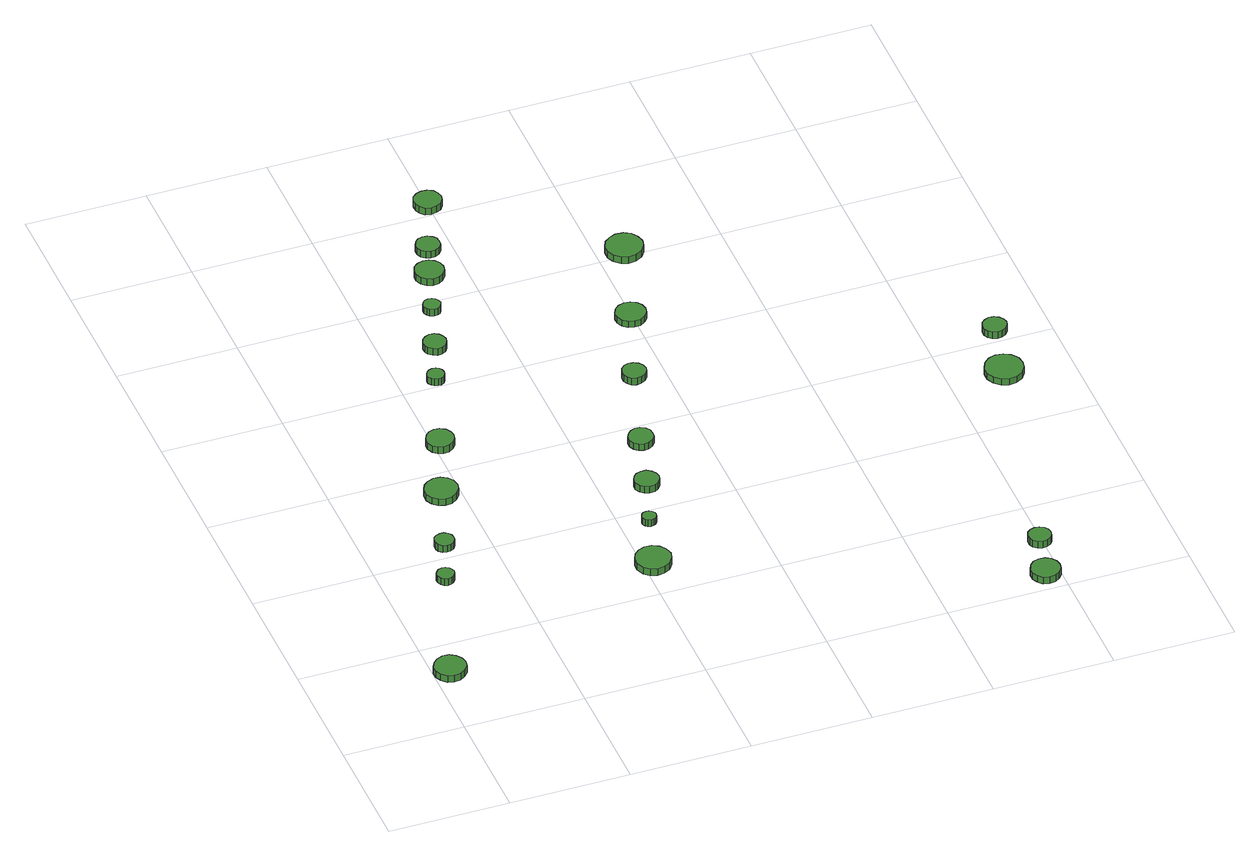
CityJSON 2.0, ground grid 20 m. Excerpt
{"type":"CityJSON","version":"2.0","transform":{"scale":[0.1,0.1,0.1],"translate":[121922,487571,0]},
"CityObjects":{
"tree1":{"type":"SolitaryVegetationObject","attributes":{"function":"something"},"geometry":[{"type":"MultiSurface","lod":"1","boundaries":[[[0,1,2,3,4,5,6,7,8,9,10,11,12,13,14]],[[15,16,17,18,19,20,21,22,23,24,25,26,27,28,29]],[[0,29,28,1]],[[1,28,27,2]],[[2,27,26,3]],[[3,26,25,4]],[[4,25,24,5]],[[5,24,23,6]],[[6,23,22,7]],[[7,22,21,8]],[[8,21,20,9]],[[9,20,19,10]],[[10,19,18,11]],[[11,18,17,12]],[[12,17,16,13]],[[13,16,15,14]],[[14,15,29,0]]]}]},
"tree2":{"type":"SolitaryVegetationObject","attributes":{"function":"something"},"geometry":[{"type":"MultiSurface","lod":"1","boundaries":[[[30,31,32,33,34,35,36,37,38,39,40,41,42,43,44]],[[45,46,47,48,49,50,51,52,53,54,55,56,57,58,59]],[[30,59,58,31]],[[31,58,57,32]],[[32,57,56,33]],[[33,56,55,34]],[[34,55,54,35]],[[35,54,53,36]],[[36,53,52,37]],[[37,52,51,38]],[[38,51,50,39]],[[39,50,49,40]],[[40,49,48,41]],[[41,48,47,42]],[[42,47,46,43]],[[43,46,45,44]],[[44,45,59,30]]]}]},
"tree3":{"type":"SolitaryVegetationObject","attributes":{"function":"something"},"geometry":[{"type":"MultiSurface","lod":"1","boundaries":[[[60,61,62,63,64,65,66,67,68,69,70,71,72,73,74]],[[75,76,77,78,79,80,81,82,83,84,85,86,87,88,89]],[[60,89,88,61]],[[61,88,87,62]],[[62,87,86,63]],[[63,86,85,64]],[[64,85,84,65]],[[65,84,83,66]],[[66,83,82,67]],[[67,82,81,68]],[[68,81,80,69]],[[69,80,79,70]],[[70,79,78,71]],[[71,78,77,72]],[[72,77,76,73]],[[73,76,75,74]],[[74,75,89,60]]]}]},
"tree4":{"type":"SolitaryVegetationObject","attributes":{"function":"something"},"geometry":[{"type":"MultiSurface","lod":"1","boundaries":[[[90,91,92,93,94,95,96,97,98,99,100,101,102,103,104]],[[105,106,107,108,109,110,111,112,113,114,115,116,117,118,119]],[[90,119,118,91]],[[91,118,117,92]],[[92,117,116,93]],[[93,116,115,94]],[[94,115,114,95]],[[95,114,113,96]],[[96,113,112,97]],[[97,112,111,98]],[[98,111,110,99]],[[99,110,109,100]],[[100,109,108,101]],[[101,108,107,102]],[[102,107,106,103]],[[103,106,105,104]],[[104,105,119,90]]]}]},
"tree5":{"type":"SolitaryVegetationObject","attributes":{"function":"something"},"geometry":[{"type":"MultiSurface","lod":"1","boundaries":[[[120,121,122,123,124,125,126,127,128,129,130,131,132,133,134]],[[135,136,137,138,139,140,141,142,143,144,145,146,147,148,149]],[[120,149,148,121]],[[121,148,147,122]],[[122,147,146,123]],[[123,146,145,124]],[[124,145,144,125]],[[125,144,143,126]],[[126,143,142,127]],[[127,142,141,128]],[[128,141,140,129]],[[129,140,139,130]],[[130,139,138,131]],[[131,138,137,132]],[[132,137,136,133]],[[133,136,135,134]],[[134,135,149,120]]]}]},
"tree6":{"type":"SolitaryVegetationObject","attributes":{"function":"something"},"geometry":[{"type":"MultiSurface","lod":"1","boundaries":[[[150,151,152,153,154,155,156,157,158,159,160,161,162,163,164]],[[165,166,167,168,169,170,171,172,173,174,175,176,177,178,179]],[[150,179,178,151]],[[151,178,177,152]],[[152,177,176,153]],[[153,176,175,154]],[[154,175,174,155]],[[155,174,173,156]],[[156,173,172,157]],[[157,172,171,158]],[[158,171,170,159]],[[159,170,169,160]],[[160,169,168,161]],[[161,168,167,162]],[[162,167,166,163]],[[163,166,165,164]],[[164,165,179,150]]]}]},
"tree7":{"type":"SolitaryVegetationObject","attributes":{"function":"something"},"geometry":[{"type":"MultiSurface","lod":"1","boundaries":[[[180,181,182,183,184,185,186,187,188,189,190,191,192,193,194]],[[195,196,197,198,199,200,201,202,203,204,205,206,207,208,209]],[[180,209,208,181]],[[181,208,207,182]],[[182,207,206,183]],[[183,206,205,184]],[[184,205,204,185]],[[185,204,203,186]],[[186,203,202,187]],[[187,202,201,188]],[[188,201,200,189]],[[189,200,199,190]],[[190,199,198,191]],[[191,198,197,192]],[[192,197,196,193]],[[193,196,195,194]],[[194,195,209,180]]]}]},
"tree8":{"type":"SolitaryVegetationObject","attributes":{"function":"something"},"geometry":[{"type":"MultiSurface","lod":"1","boundaries":[[[210,211,212,213,214,215,216,217,218,219,220,221,222,223,224]],[[225,226,227,228,229,230,231,232,233,234,235,236,237,238,239]],[[210,239,238,211]],[[211,238,237,212]],[[212,237,236,213]],[[213,236,235,214]],[[214,235,234,215]],[[215,234,233,216]],[[216,233,232,217]],[[217,232,231,218]],[[218,231,230,219]],[[219,230,229,220]],[[220,229,228,221]],[[221,228,227,222]],[[222,227,226,223]],[[223,226,225,224]],[[224,225,239,210]]]}]},
"tree9":{"type":"SolitaryVegetationObject","attributes":{"function":"something"},"geometry":[{"type":"MultiSurface","lod":"1","boundaries":[[[240,241,242,243,244,245,246,247,248,249,250,251,252,253,254]],[[255,256,257,258,259,260,261,262,263,264,265,266,267,268,269]],[[240,269,268,241]],[[241,268,267,242]],[[242,267,266,243]],[[243,266,265,244]],[[244,265,264,245]],[[245,264,263,246]],[[246,263,262,247]],[[247,262,261,248]],[[248,261,260,249]],[[249,260,259,250]],[[250,259,258,251]],[[251,258,257,252]],[[252,257,256,253]],[[253,256,255,254]],[[254,255,269,240]]]}]},
"tree10":{"type":"SolitaryVegetationObject","attributes":{"function":"something"},"geometry":[{"type":"MultiSurface","lod":"1","boundaries":[[[270,271,272,273,274,275,276,277,278,279,280,281,282,283,284]],[[285,286,287,288,289,290,291,292,293,294,295,296,297,298,299]],[[270,299,298,271]],[[271,298,297,272]],[[272,297,296,273]],[[273,296,295,274]],[[274,295,294,275]],[[275,294,293,276]],[[276,293,292,277]],[[277,292,291,278]],[[278,291,290,279]],[[279,290,289,280]],[[280,289,288,281]],[[281,288,287,282]],[[282,287,286,283]],[[283,286,285,284]],[[284,285,299,270]]]}]},
"tree11":{"type":"SolitaryVegetationObject","attributes":{"function":"something"},"geometry":[{"type":"MultiSurface","lod":"1","boundaries":[[[300,301,302,303,304,305,306,307,308,309,310,311,312,313,314]],[[315,316,317,318,319,320,321,322,323,324,325,326,327,328,329]],[[300,329,328,301]],[[301,328,327,302]],[[302,327,326,303]],[[303,326,325,304]],[[304,325,324,305]],[[305,324,323,306]],[[306,323,322,307]],[[307,322,321,308]],[[308,321,320,309]],[[309,320,319,310]],[[310,319,318,311]],[[311,318,317,312]],[[312,317,316,313]],[[313,316,315,314]],[[314,315,329,300]]]}]},
"tree12":{"type":"SolitaryVegetationObject","attributes":{"function":"something"},"geometry":[{"type":"MultiSurface","lod":"1","boundaries":[[[330,331,332,333,334,335,336,337,338,339,340,341,342,343,344]],[[345,346,347,348,349,350,351,352,353,354,355,356,357,358,359]],[[330,359,358,331]],[[331,358,357,332]],[[332,357,356,333]],[[333,356,355,334]],[[334,355,354,335]],[[335,354,353,336]],[[336,353,352,337]],[[337,352,351,338]],[[338,351,350,339]],[[339,350,349,340]],[[340,349,348,341]],[[341,348,347,342]],[[342,347,346,343]],[[343,346,345,344]],[[344,345,359,330]]]}]},
"tree13":{"type":"SolitaryVegetationObject","attributes":{"function":"something"},"geometry":[{"type":"MultiSurface","lod":"1","boundaries":[[[360,361,362,363,364,365,366,367,368,369,370,371,372,373,374]],[[375,376,377,378,379,380,381,382,383,384,385,386,387,388,389]],[[360,389,388,361]],[[361,388,387,362]],[[362,387,386,363]],[[363,386,385,364]],[[364,385,384,365]],[[365,384,383,366]],[[366,383,382,367]],[[367,382,381,368]],[[368,381,380,369]],[[369,380,379,370]],[[370,379,378,371]],[[371,378,377,372]],[[372,377,376,373]],[[373,376,375,374]],[[374,375,389,360]]]}]},
"tree14":{"type":"SolitaryVegetationObject","attributes":{"function":"something"},"geometry":[{"type":"MultiSurface","lod":"1","boundaries":[[[390,391,392,393,394,395,396,397,398,399,400,401,402,403,404]],[[405,406,407,408,409,410,411,412,413,414,415,416,417,418,419]],[[390,419,418,391]],[[391,418,417,392]],[[392,417,416,393]],[[393,416,415,394]],[[394,415,414,395]],[[395,414,413,396]],[[396,413,412,397]],[[397,412,411,398]],[[398,411,410,399]],[[399,410,409,400]],[[400,409,408,401]],[[401,408,407,402]],[[402,407,406,403]],[[403,406,405,404]],[[404,405,419,390]]]}]},
"tree15":{"type":"SolitaryVegetationObject","attributes":{"function":"something"},"geometry":[{"type":"MultiSurface","lod":"1","boundaries":[[[420,421,422,423,424,425,426,427,428,429,430,431,432,433,434]],[[435,436,437,438,439,440,441,442,443,444,445,446,447,448,449]],[[420,449,448,421]],[[421,448,447,422]],[[422,447,446,423]],[[423,446,445,424]],[[424,445,444,425]],[[425,444,443,426]],[[426,443,442,427]],[[427,442,441,428]],[[428,441,440,429]],[[429,440,439,430]],[[430,439,438,431]],[[431,438,437,432]],[[432,437,436,433]],[[433,436,435,434]],[[434,435,449,420]]]}]},
"tree16":{"type":"SolitaryVegetationObject","attributes":{"function":"something"},"geometry":[{"type":"MultiSurface","lod":"1","boundaries":[[[450,451,452,453,454,455,456,457,458,459,460,461,462,463,464]],[[465,466,467,468,469,470,471,472,473,474,475,476,477,478,479]],[[450,479,478,451]],[[451,478,477,452]],[[452,477,476,453]],[[453,476,475,454]],[[454,475,474,455]],[[455,474,473,456]],[[456,473,472,457]],[[457,472,471,458]],[[458,471,470,459]],[[459,470,469,460]],[[460,469,468,461]],[[461,468,467,462]],[[462,467,466,463]],[[463,466,465,464]],[[464,465,479,450]]]}]},
"tree17":{"type":"SolitaryVegetationObject","attributes":{"function":"something"},"geometry":[{"type":"MultiSurface","lod":"1","boundaries":[[[480,481,482,483,484,485,486,487,488,489,490,491,492,493,494]],[[495,496,497,498,499,500,501,502,503,504,505,506,507,508,509]],[[480,509,508,481]],[[481,508,507,482]],[[482,507,506,483]],[[483,506,505,484]],[[484,505,504,485]],[[485,504,503,486]],[[486,503,502,487]],[[487,502,501,488]],[[488,501,500,489]],[[489,500,499,490]],[[490,499,498,491]],[[491,498,497,492]],[[492,497,496,493]],[[493,496,495,494]],[[494,495,509,480]]]}]},
"tree18":{"type":"SolitaryVegetationObject","attributes":{"function":"something"},"geometry":[{"type":"MultiSurface","lod":"1","boundaries":[[[510,511,512,513,514,515,516,517,518,519,520,521,522,523,524]],[[525,526,527,528,529,530,531,532,533,534,535,536,537,538,539]],[[510,539,538,511]],[[511,538,537,512]],[[512,537,536,513]],[[513,536,535,514]],[[514,535,534,515]],[[515,534,533,516]],[[516,533,532,517]],[[517,532,531,518]],[[518,531,530,519]],[[519,530,529,520]],[[520,529,528,521]],[[521,528,527,522]],[[522,527,526,523]],[[523,526,525,524]],[[524,525,539,510]]]}]},
"tree19":{"type":"SolitaryVegetationObject","attributes":{"function":"something"},"geometry":[{"type":"MultiSurface","lod":"1","boundaries":[[[540,541,542,543,544,545,546,547,548,549,550,551,552,553,554]],[[555,556,557,558,559,560,561,562,563,564,565,566,567,568,569]],[[540,569,568,541]],[[541,568,567,542]],[[542,567,566,543]],[[543,566,565,544]],[[544,565,564,545]],[[545,564,563,546]],[[546,563,562,547]],[[547,562,561,548]],[[548,561,560,549]],[[549,560,559,550]],[[550,559,558,551]],[[551,558,557,552]],[[552,557,556,553]],[[553,556,555,554]],[[554,555,569,540]]]}]},
"tree20":{"type":"SolitaryVegetationObject","attributes":{"function":"something"},"geometry":[{"type":"MultiSurface","lod":"1","boundaries":[[[570,571,572,573,574,575,576,577,578,579,580,581,582,583,584]],[[585,586,587,588,589,590,591,592,593,594,595,596,597,598,599]],[[570,599,598,571]],[[571,598,597,572]],[[572,597,596,573]],[[573,596,595,574]],[[574,595,594,575]],[[575,594,593,576]],[[576,593,592,577]],[[577,592,591,578]],[[578,591,590,579]],[[579,590,589,580]],[[580,589,588,581]],[[581,588,587,582]],[[582,587,586,583]],[[583,586,585,584]],[[584,585,599,570]]]}]},
"tree21":{"type":"SolitaryVegetationObject","attributes":{"function":"something"},"geometry":[{"type":"MultiSurface","lod":"1","boundaries":[[[600,601,602,603,604,605,606,607,608,609,610,611,612,613,614]],[[615,616,617,618,619,620,621,622,623,624,625,626,627,628,629]],[[600,629,628,601]],[[601,628,627,602]],[[602,627,626,603]],[[603,626,625,604]],[[604,625,624,605]],[[605,624,623,606]],[[606,623,622,607]],[[607,622,621,608]],[[608,621,620,609]],[[609,620,619,610]],[[610,619,618,611]],[[611,618,617,612]],[[612,617,616,613]],[[613,616,615,614]],[[614,615,629,600]]]}]},
"tree22":{"type":"SolitaryVegetationObject","attributes":{"function":"something"},"geometry":[{"type":"MultiSurface","lod":"1","boundaries":[[[630,631,632,633,634,635,636,637,638,639,640,641,642,643,644]],[[645,646,647,648,649,650,651,652,653,654,655,656,657,658,659]],[[630,659,658,631]],[[631,658,657,632]],[[632,657,656,633]],[[633,656,655,634]],[[634,655,654,635]],[[635,654,653,636]],[[636,653,652,637]],[[637,652,651,638]],[[638,651,650,639]],[[639,650,649,640]],[[640,649,648,641]],[[641,648,647,642]],[[642,647,646,643]],[[643,646,645,644]],[[644,645,659,630]]]}]}
},
"vertices":[
[53,133,17],[51,143,17],[44,152,17],[35,158,17],[24,159,17],[14,155,17],[6,148,17],[1,138,17],[1,128,17],[6,118,17],[14,110,17],[24,107,17],[35,108,17],[44,114,17],[51,122,17],[51,122,4],[44,114,4],[35,108,4],[24,107,4],[14,110,4],[6,118,4],[1,128,4],[1,138,4],[6,148,4],[14,155,4],[24,159,4],[35,158,4],[44,152,4],[51,143,4],[53,133,4],
[116,351,15],[114,356,15],[111,361,15],[106,364,15],[100,365,15],[94,363,15],[90,359,15],[87,354,15],[87,348,15],[90,342,15],[94,338,15],[100,336,15],[106,337,15],[111,340,15],[114,345,15],[114,345,2],[111,340,2],[106,337,2],[100,336,2],[94,338,2],[90,342,2],[87,348,2],[87,354,2],[90,359,2],[94,363,2],[100,365,2],[106,364,2],[111,361,2],[114,356,2],[116,351,2],
[144,428,16],[143,435,16],[139,440,16],[133,444,16],[127,444,16],[120,442,16],[115,438,16],[113,432,16],[113,425,16],[115,419,16],[120,414,16],[127,412,16],[133,413,16],[139,416,16],[143,422,16],[143,422,3],[139,416,3],[133,413,3],[127,412,3],[120,414,3],[115,419,3],[113,425,3],[113,432,3],[115,438,3],[120,442,3],[127,444,3],[133,444,3],[139,440,3],[143,435,3],[144,428,3],
[195,547,17],[193,558,17],[186,567,17],[176,573,17],[165,574,17],[154,570,17],[146,563,17],[141,553,17],[141,541,17],[146,531,17],[154,524,17],[165,520,17],[176,521,17],[186,527,17],[193,536,17],[193,536,4],[186,527,4],[176,521,4],[165,520,4],[154,524,4],[146,531,4],[141,541,4],[141,553,4],[146,563,4],[154,570,4],[165,574,4],[176,573,4],[186,567,4],[193,558,4],[195,547,4],
[233,665,16],[231,674,16],[226,682,16],[217,687,16],[208,688,16],[199,685,16],[192,678,16],[188,669,16],[188,660,16],[192,651,16],[199,645,16],[208,642,16],[217,643,16],[226,648,16],[231,655,16],[231,655,3],[226,648,3],[217,643,3],[208,642,3],[199,645,3],[192,651,3],[188,660,3],[188,669,3],[192,678,3],[199,685,3],[208,688,3],[217,687,3],[226,682,3],[231,674,3],[233,665,3],
[445,273,16],[442,285,16],[435,295,16],[424,301,16],[412,302,16],[401,298,16],[392,290,16],[387,279,16],[387,267,16],[392,255,16],[401,247,16],[412,244,16],[424,245,16],[435,251,16],[442,261,16],[442,261,3],[435,251,3],[424,245,3],[412,244,3],[401,247,3],[392,255,3],[387,267,3],[387,279,3],[392,290,3],[401,298,3],[412,302,3],[424,301,3],[435,295,3],[442,285,3],[445,273,3],
[274,817,15],[273,823,15],[270,827,15],[265,830,15],[259,831,15],[253,829,15],[249,825,15],[246,820,15],[246,814,15],[249,808,15],[253,805,15],[259,803,15],[265,803,15],[270,806,15],[273,811,15],[273,811,2],[270,806,2],[265,803,2],[259,803,2],[253,805,2],[249,808,2],[246,814,2],[246,820,2],[249,825,2],[253,829,2],[259,831,2],[265,830,2],[270,827,2],[273,823,2],[274,817,2],
[305,891,16],[303,899,16],[299,905,16],[292,909,16],[284,910,16],[277,907,16],[271,902,16],[268,895,16],[268,887,16],[271,880,16],[277,875,16],[284,872,16],[292,873,16],[299,877,16],[303,883,16],[303,883,3],[299,877,3],[292,873,3],[284,872,3],[277,875,3],[271,880,3],[268,887,3],[268,895,3],[271,902,3],[277,907,3],[284,910,3],[292,909,3],[299,905,3],[303,899,3],[305,891,3],
[458,373,15],[457,377,15],[454,381,15],[450,384,15],[445,384,15],[440,383,15],[437,380,15],[435,375,15],[435,370,15],[437,366,15],[440,363,15],[445,361,15],[450,362,15],[454,364,15],[457,368,15],[457,368,2],[454,364,2],[450,362,2],[445,361,2],[440,363,2],[437,366,2],[435,370,2],[435,375,2],[437,380,2],[440,383,2],[445,384,2],[450,384,2],[454,381,2],[457,377,2],[458,373,2],
[329,979,16],[327,985,16],[324,989,16],[319,992,16],[313,993,16],[307,991,16],[303,987,16],[301,982,16],[301,976,16],[303,971,16],[307,967,16],[313,965,16],[319,965,16],[324,968,16],[327,973,16],[327,973,3],[324,968,3],[319,965,3],[313,965,3],[307,967,3],[303,971,3],[301,976,3],[301,982,3],[303,987,3],[307,991,3],[313,993,3],[319,992,3],[324,989,3],[327,985,3],[329,979,3],
[495,458,16],[493,466,16],[488,473,16],[481,478,16],[472,478,16],[464,476,16],[458,470,16],[454,462,16],[454,454,16],[458,446,16],[464,441,16],[472,438,16],[481,439,16],[488,443,16],[493,450,16],[493,450,3],[488,443,3],[481,439,3],[472,438,3],[464,441,3],[458,446,3],[454,454,3],[454,462,3],[458,470,3],[464,476,3],[472,478,3],[481,478,3],[488,473,3],[493,466,3],[495,458,3],
[364,1059,17],[362,1068,17],[356,1076,17],[348,1081,17],[338,1082,17],[328,1079,17],[321,1073,17],[317,1064,17],[317,1054,17],[321,1045,17],[328,1038,17],[338,1035,17],[348,1036,17],[356,1041,17],[362,1049,17],[362,1049,4],[356,1041,4],[348,1036,4],[338,1035,4],[328,1038,4],[321,1045,4],[317,1054,4],[317,1064,4],[321,1073,4],[328,1079,4],[338,1082,4],[348,1081,4],[356,1076,4],[362,1068,4],[364,1059,4],
[523,560,16],[522,569,16],[517,576,16],[509,580,16],[501,581,16],[493,578,16],[487,572,16],[483,565,16],[483,556,16],[487,548,16],[493,543,16],[501,540,16],[509,541,16],[517,545,16],[522,552,16],[522,552,3],[517,545,3],[509,541,3],[501,540,3],[493,543,3],[487,548,3],[483,556,3],[483,565,3],[487,572,3],[493,578,3],[501,581,3],[509,580,3],[517,576,3],[522,569,3],[523,560,3],
[380,1120,16],[379,1128,16],[374,1134,16],[367,1138,16],[359,1139,16],[351,1137,16],[345,1131,16],[342,1124,16],[342,1116,16],[345,1108,16],[351,1103,16],[359,1101,16],[367,1101,16],[374,1105,16],[379,1112,16],[379,1112,3],[374,1105,3],[367,1101,3],[359,1101,3],[351,1103,3],[345,1108,3],[342,1116,3],[342,1124,3],[345,1131,3],[351,1137,3],[359,1139,3],[367,1138,3],[374,1134,3],[379,1128,3],[380,1120,3],
[569,712,18],[567,721,18],[562,727,18],[555,731,18],[547,732,18],[539,730,18],[533,724,18],[530,717,18],[530,708,18],[533,701,18],[539,695,18],[547,693,18],[555,694,18],[562,698,18],[567,704,18],[567,704,5],[562,698,5],[555,694,5],[547,693,5],[539,695,5],[533,701,5],[530,708,5],[530,717,5],[533,724,5],[539,730,5],[547,732,5],[555,731,5],[562,727,5],[567,721,5],[569,712,5],
[421,1221,18],[419,1230,18],[414,1238,18],[405,1242,18],[396,1243,18],[387,1240,18],[380,1234,18],[377,1226,18],[377,1216,18],[380,1208,18],[387,1201,18],[396,1199,18],[405,1200,18],[414,1204,18],[419,1212,18],[419,1212,5],[414,1204,5],[405,1200,5],[396,1199,5],[387,1201,5],[380,1208,5],[377,1216,5],[377,1226,5],[380,1234,5],[387,1240,5],[396,1243,5],[405,1242,5],[414,1238,5],[419,1230,5],[421,1221,5],
[619,848,20],[617,858,20],[611,866,20],[602,871,20],[592,872,20],[582,869,20],[574,862,20],[570,853,20],[570,843,20],[574,834,20],[582,827,20],[592,824,20],[602,825,20],[611,830,20],[617,838,20],[617,838,8],[611,830,8],[602,825,8],[592,824,8],[582,827,8],[574,834,8],[570,843,8],[570,853,8],[574,862,8],[582,869,8],[592,872,8],[602,871,8],[611,866,8],[617,858,8],[619,848,8],
[672,1002,23],[669,1014,23],[662,1025,23],[651,1031,23],[638,1032,23],[627,1028,23],[617,1020,23],[612,1009,23],[612,996,23],[617,985,23],[627,976,23],[638,972,23],[651,974,23],[662,980,23],[669,990,23],[669,990,10],[662,980,10],[651,974,10],[638,972,10],[627,976,10],[617,985,10],[612,996,10],[612,1009,10],[617,1020,10],[627,1028,10],[638,1032,10],[651,1031,10],[662,1025,10],[669,1014,10],[672,1002,10],
[998,32,19],[996,42,19],[990,50,19],[982,55,19],[972,56,19],[962,53,19],[955,46,19],[951,37,19],[951,27,19],[955,18,19],[962,11,19],[972,8,19],[982,9,19],[990,14,19],[996,22,19],[996,22,6],[990,14,6],[982,9,6],[972,8,6],[962,11,6],[955,18,6],[951,27,6],[951,37,6],[955,46,6],[962,53,6],[972,56,6],[982,55,6],[990,50,6],[996,42,6],[998,32,6],
[1012,109,22],[1010,116,22],[1006,122,22],[999,126,22],[991,127,22],[984,125,22],[978,120,22],[975,113,22],[975,105,22],[978,98,22],[984,93,22],[991,90,22],[999,91,22],[1006,95,22],[1010,101,22],[1010,101,9],[1006,95,9],[999,91,9],[991,90,9],[984,93,9],[978,98,9],[975,105,9],[975,113,9],[978,120,9],[984,125,9],[991,127,9],[999,126,9],[1006,122,9],[1010,116,9],[1012,109,9],
[1115,508,29],[1113,520,29],[1105,531,29],[1094,537,29],[1081,539,29],[1069,535,29],[1059,526,29],[1054,514,29],[1054,501,29],[1059,489,29],[1069,480,29],[1081,476,29],[1094,478,29],[1105,484,29],[1113,495,29],[1113,495,17],[1105,484,17],[1094,478,17],[1081,476,17],[1069,480,17],[1059,489,17],[1054,501,17],[1054,514,17],[1059,526,17],[1069,535,17],[1081,539,17],[1094,537,17],[1105,531,17],[1113,520,17],[1115,508,17],
[1126,608,31],[1124,615,31],[1119,622,31],[1112,626,31],[1104,627,31],[1096,624,31],[1090,619,31],[1087,612,31],[1087,603,31],[1090,596,31],[1096,591,31],[1104,588,31],[1112,589,31],[1119,593,31],[1124,600,31],[1124,600,18],[1119,593,18],[1112,589,18],[1104,588,18],[1096,591,18],[1090,596,18],[1087,603,18],[1087,612,18],[1090,619,18],[1096,624,18],[1104,627,18],[1112,626,18],[1119,622,18],[1124,615,18],[1126,608,18]
]}
